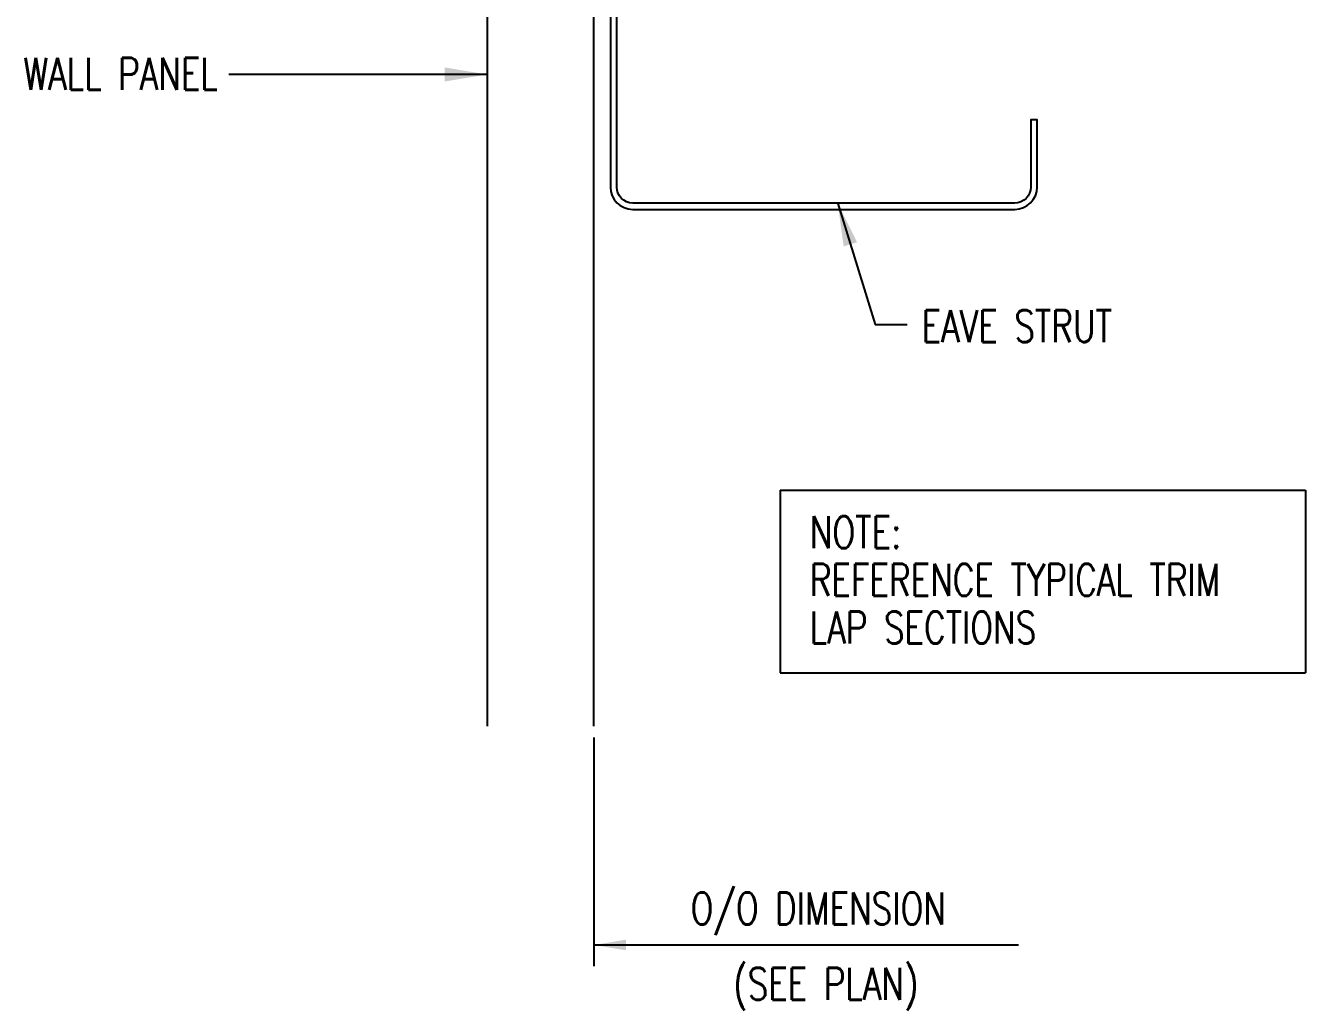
# Model space of a CAD drawing. Header units: inches. Extents: x -8.8 to 33, y 6.3 to 56.7.
# Drawn here: x 9.66 to 24.65, y 6.25 to 17.8 of the extents above; entities that cross this region are included whole.
import ezdxf
from ezdxf.enums import TextEntityAlignment as Align

# ---------------------------------------------------------------- set-up
doc = ezdxf.new("R2010")
doc.units = ezdxf.units.IN
doc.header["$MEASUREMENT"] = 0
for name, color, linetype in [('DIM', 2, 'Continuous'), ('FASTENER', 9, 'Continuous'), ('PANEL', 11, 'Continuous'), ('STLA', 10, 'Continuous'), ('TEXT', 2, 'Continuous')]:
    doc.layers.add(name, color=color, linetype=linetype)
doc.styles.add('TEXT', font='SIMPLEX', dxfattribs={"width": 0.75, "height": 6})
doc.styles.add('TEXT1', font='ROMANS.shx', dxfattribs={"width": 0.75, "height": 0.375})
doc.dimstyles.new('DETAIL$7', dxfattribs={"dimscale": 4, "dimtxt": 6, "dimasz": 0.125, "dimexe": 0.0625, "dimexo": 0.125, "dimgap": 0.0625, "dimtad": 1, "dimdec": 5, "dimzin": 3, "dimdsep": 46, "dimlunit": 4, "dimtxsty": 'TEXT', "dimblk": 'ARCHTICK', "dimcen": 0.0625, "dimclrd": 7, "dimclre": 7, "dimclrt": 2, "dimadec": 0, "dimazin": 0, "dimtfac": 0.666667, "dimtdec": 5, "dimtmove": 0, "dimatfit": 3, "dimfxl": 0, "dimfrac": 2, "dimtolj": 1, "dimtzin": 3, "dimarcsym": 0})

# ---------------------------------------------------------------- blocks, each defined once
blk = doc.blocks.new('_ArchTick')
at = {"color": 0, "linetype": 'ByBlock', "const_width": 0.15}
blk.add_lwpolyline([(-0.5, -0.5), (0.5, 0.5)], dxfattribs=at)
blk = doc.blocks.new('A$C30686E82')
for p, q in [((-2.715, 0.761), (3.437, 0.761)), ((-2.715, 0.761), (-2.715, -1.379)), ((3.437, 0.761), (3.437, -1.379)), ((-2.715, -1.379), (3.437, -1.379))]:
    blk.add_line(p, q)
at = {"layer": 'TEXT', "style": 'TEXT1', "width": 0.75}
for s, p in [('NOTE:', (-2.368, 0.081)), ('REFERENCE TYPICAL TRIM', (-2.368, -0.477)), ('LAP SECTIONS', (-2.368, -1.035))]:
    blk.add_text(s, height=0.375, dxfattribs=at).set_placement(p)

msp = doc.modelspace()

# ---------------------------------------------------------------- linework, layer by layer
at = {"layer": 'DIM', "color": 7}
for p, q in [((16.31635, 9.45082), (16.31635, 6.77063)), ((16.31635, 7.02063), (21.2884, 7.02063))]:
    msp.add_line(p, q, dxfattribs=at)
msp.add_solid([(16.69135, 6.95813), (16.31635, 7.02063), (16.69135, 7.08313)], dxfattribs=at)
at = {"layer": 'PANEL'}
msp.add_lwpolyline([(16.31635, 9.58456), (16.31635, 22.56542), (15.06635, 22.56542), (15.06635, 9.58456)], dxfattribs=at)
at = {"layer": 'STLA'}
msp.add_lwpolyline([(21.61418, 23.47528), (21.47738, 24.25111, 0.41421356), (21.17363, 24.46379), (16.72448, 23.67929, 0.36397023), (16.50781, 23.42107), (16.50781, 15.90328, 0.41421356), (16.77001, 15.64108), (21.24561, 15.64108, 0.41421356), (21.50781, 15.90328), (21.50781, 16.69108), (21.43311, 16.69108), (21.43311, 15.90328, -0.41421356), (21.24561, 15.71578), (16.77001, 15.71578, -0.41421356), (16.58251, 15.90328), (16.58251, 23.42107, -0.36397023), (16.73745, 23.60572), (21.1866, 24.39023, -0.41421356), (21.40381, 24.23814), (21.54061, 23.46231)], format="xyb", close=True, dxfattribs=at)

# ---------------------------------------------------------------- block references
msp.add_blockref('A$C30686E82', (21.21329, 11.58887))

# ---------------------------------------------------------------- texts
at = {"layer": 'DIM', "style": 'TEXT1', "width": 0.75}
msp.add_text('WALL PANEL', height=0.375, dxfattribs=at).set_placement((11.91152, 17.04202), align=Align.RIGHT)
msp.add_text('EAVE STRUT', height=0.375, dxfattribs=at).set_placement((20.15542, 14.08622))
at = {"layer": 'TEXT', "style": 'TEXT1', "width": 0.75}
for s, p in [('O/O DIMENSION', (17.4498, 7.26227)), ('(SEE PLAN)', (17.94848, 6.37878))]:
    msp.add_text(s, height=0.375, dxfattribs=at).set_placement(p)

# ---------------------------------------------------------------- leaders
at = {"layer": 'DIM'}
msp.add_leader([(19.17205, 15.70978), (19.60975, 14.29105), (19.98475, 14.29105)], dimstyle='DETAIL$7', dxfattribs=at)
at = {"layer": 'FASTENER'}
msp.add_leader([(15.06635, 17.22243), (13.31772, 17.22243), (12.0393, 17.22243)], dimstyle='DETAIL$7', dxfattribs=at)

doc.saveas('drawing.dxf')
